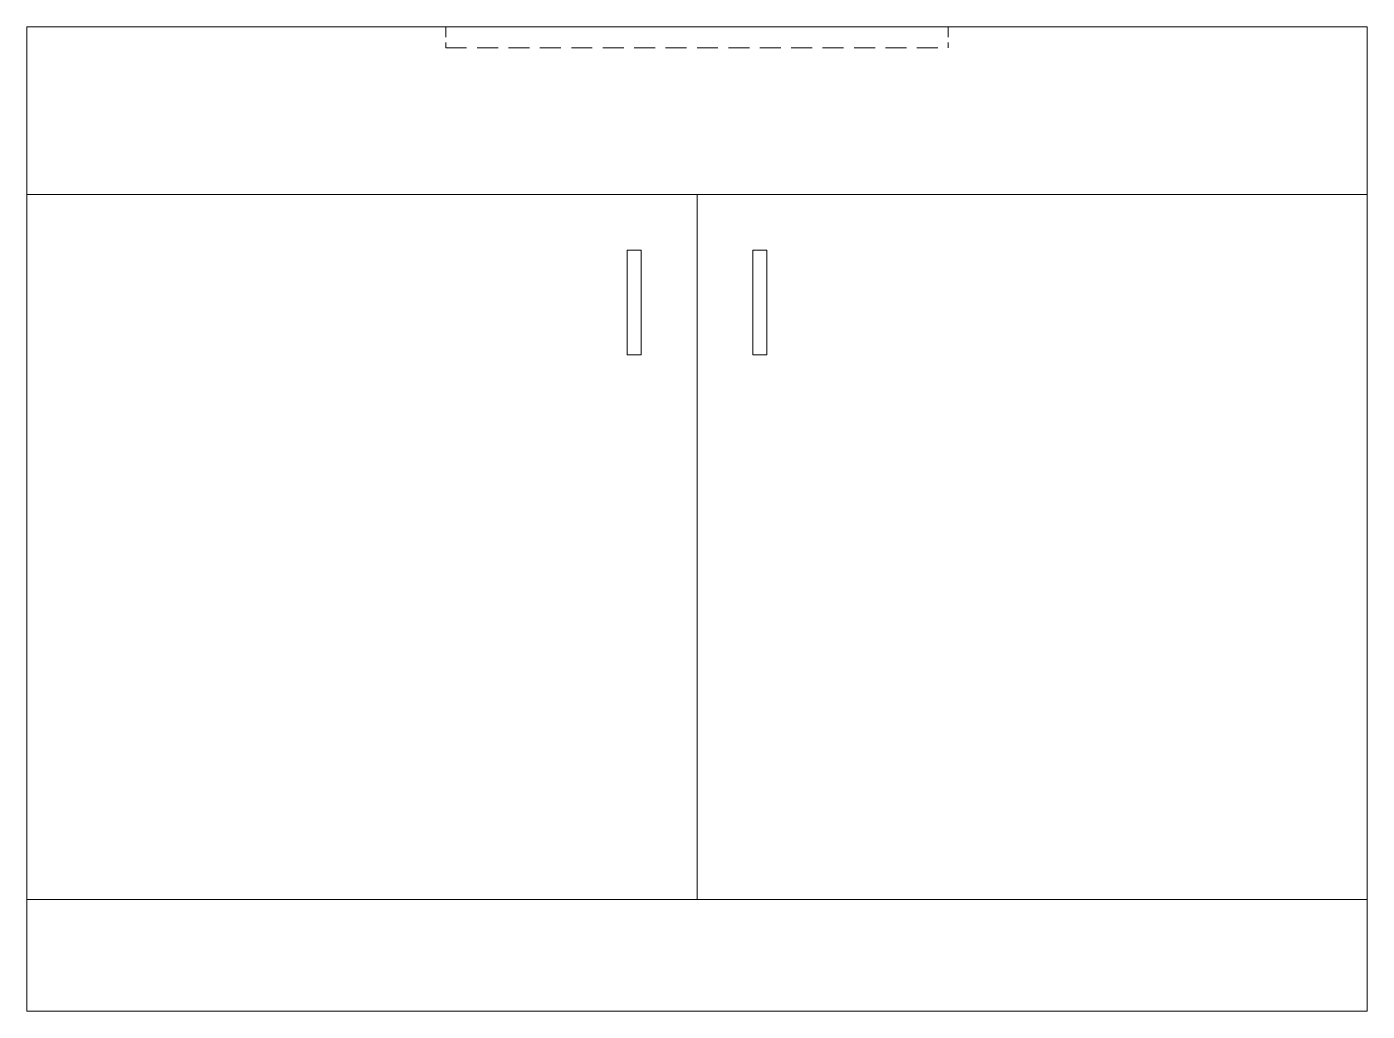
# Model space of a CAD drawing. Extents: x 0 to 48, y 0 to 35.2.
import ezdxf

# ---------------------------------------------------------------- set-up
doc = ezdxf.new("R2010")
doc.units = 0
doc.header["$LTSCALE"] = 3
doc.header["$MEASUREMENT"] = 0
doc.linetypes.add('HIDDEN', pattern=[0.375, 0.25, -0.125])
doc.linetypes.add('HIDDEN2', pattern=[0.1875, 0.125, -0.0625])
doc.layers.get('0').update_dxf_attribs({"lineweight": 0})
doc.layers.add('HID', color=7, linetype='HIDDEN', lineweight=0)
doc.layers.add('HID2', color=7, linetype='HIDDEN2', lineweight=0)

msp = doc.modelspace()

# ---------------------------------------------------------------- linework, layer by layer
for p, q in [((0, 4), (0, 35.25)), ((0, 35.25), (48, 35.25)), ((48, 4), (48, 35.25)), ((0, 29.25), (48, 29.25)), ((24, 29.25), (24, 4)), ((21.5, 27.25), (21.5, 23.5)), ((21.5, 27.25), (22, 27.25)), ((22, 27.25), (22, 23.5)), ((26, 27.25), (26, 23.5)), ((26, 27.25), (26.5, 27.25)), ((26.5, 27.25), (26.5, 23.5)), ((21.5, 23.5), (22, 23.5)), ((26, 23.5), (26.5, 23.5)), ((48, 4), (0, 4)), ((0, 4), (0, 0)), ((48, 4), (48, 0)), ((0, 0), (48, 0))]:
    msp.add_line(p, q)
at = {"layer": 'HID'}
msp.add_line((15, 34.5), (33, 34.5), dxfattribs=at)
at = {"layer": 'HID2'}
for p, q in [((15, 35.25), (15, 34.5)), ((33, 35.25), (33, 34.5))]:
    msp.add_line(p, q, dxfattribs=at)

doc.saveas('drawing.dxf')
